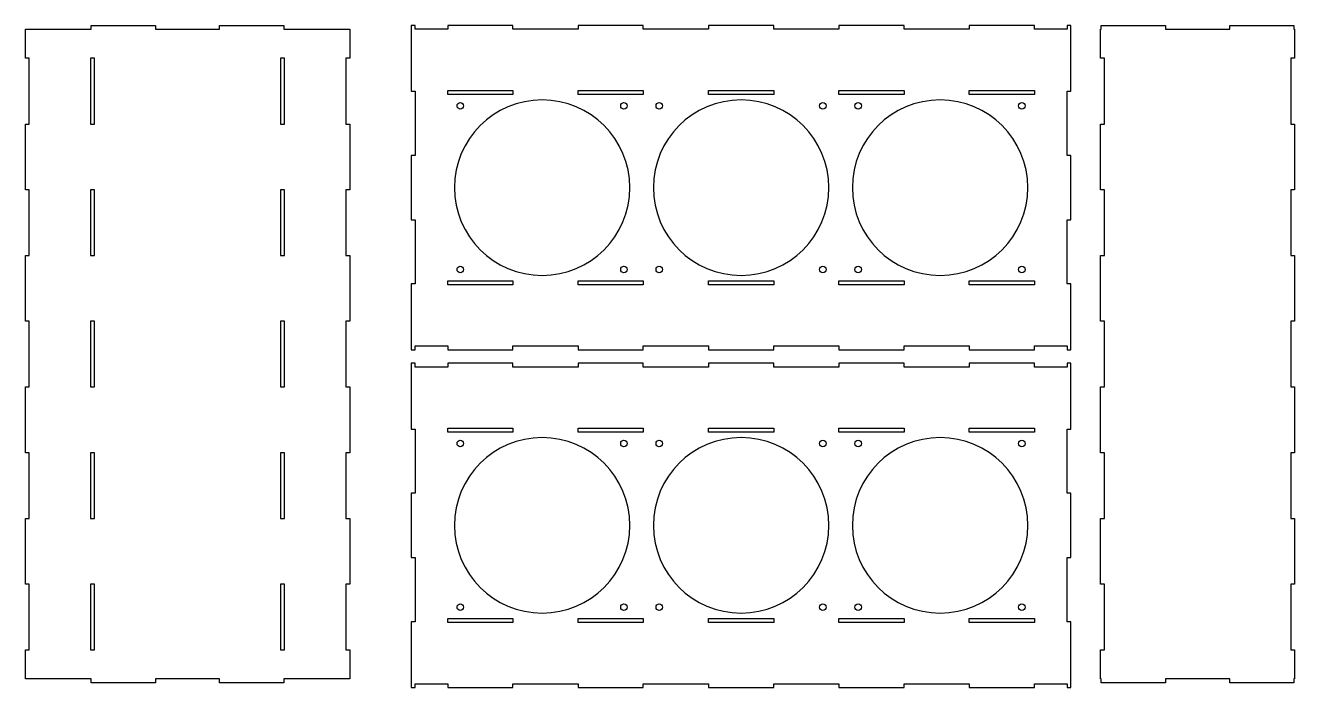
# Model space of a CAD drawing. Extents: x -1160 to -191, y -868 to 807.
# Drawn here: x -1160 to -191, y -277 to 229 of the extents above; entities that cross this region are included whole.
import ezdxf

# ---------------------------------------------------------------- set-up
doc = ezdxf.new("R2010")
doc.units = 0
doc.layers.add('Layer_1', color=7, linetype='Continuous')

msp = doc.modelspace()

# ---------------------------------------------------------------- linework, layer by layer
at = {"layer": 'Layer_1'}
for points, knots in [([(-1160.35, -270.37), (-1157.83, -270.37), (-1112.55, -270.37), (-1110.03, -270.37), (-1110.03, -270.52), (-1110.03, -273.22), (-1110.03, -273.37), (-1107.58, -273.37), (-1063.44, -273.37), (-1060.99, -273.37), (-1060.99, -273.22), (-1060.99, -270.52), (-1060.99, -270.37), (-1058.53, -270.37), (-1014.39, -270.37), (-1011.94, -270.37), (-1011.94, -270.52), (-1011.94, -273.22), (-1011.94, -273.37), (-1009.49, -273.37), (-965.35, -273.37), (-962.9, -273.37), (-962.9, -273.22), (-962.9, -270.52), (-962.9, -270.37), (-960.38, -270.37), (-915.1, -270.37), (-912.58, -270.37), (-912.58, -269.27), (-912.58, -249.38), (-912.58, -248.27), (-912.73, -248.27), (-915.43, -248.27), (-915.58, -248.27), (-915.58, -245.76), (-915.58, -200.58), (-915.58, -198.07), (-915.43, -198.07), (-912.73, -198.07), (-912.58, -198.07), (-912.58, -195.56), (-912.58, -150.38), (-912.58, -147.87), (-912.73, -147.87), (-915.43, -147.87), (-915.58, -147.87), (-915.58, -145.36), (-915.58, -100.18), (-915.58, -97.67), (-915.43, -97.67), (-912.73, -97.67), (-912.58, -97.67), (-912.58, -95.16), (-912.58, -49.98), (-912.58, -47.47), (-912.73, -47.47), (-915.43, -47.47), (-915.58, -47.47), (-915.58, -44.96), (-915.58, 0.22), (-915.58, 2.73), (-915.43, 2.73), (-912.73, 2.73), (-912.58, 2.73), (-912.58, 5.24), (-912.58, 50.42), (-912.58, 52.93), (-912.73, 52.93), (-915.43, 52.93), (-915.58, 52.93), (-915.58, 55.44), (-915.58, 100.62), (-915.58, 103.13), (-915.43, 103.13), (-912.73, 103.13), (-912.58, 103.13), (-912.58, 105.64), (-912.58, 150.82), (-912.58, 153.33), (-912.73, 153.33), (-915.43, 153.33), (-915.58, 153.33), (-915.58, 155.84), (-915.58, 201.02), (-915.58, 203.53), (-915.43, 203.53), (-912.73, 203.53), (-912.58, 203.53), (-912.58, 204.63), (-912.58, 224.52), (-912.58, 225.63), (-915.1, 225.63), (-960.38, 225.63), (-962.9, 225.63), (-962.9, 225.78), (-962.9, 228.48), (-962.9, 228.63), (-965.35, 228.63), (-1009.49, 228.63), (-1011.94, 228.63), (-1011.94, 228.48), (-1011.94, 225.78), (-1011.94, 225.63), (-1014.39, 225.63), (-1058.53, 225.63), (-1060.99, 225.63), (-1060.99, 225.78), (-1060.99, 228.48), (-1060.99, 228.63), (-1063.44, 228.63), (-1107.58, 228.63), (-1110.03, 228.63), (-1110.03, 228.48), (-1110.03, 225.78), (-1110.03, 225.63), (-1112.55, 225.63), (-1157.83, 225.63), (-1160.35, 225.63), (-1160.35, 224.52), (-1160.35, 204.63), (-1160.35, 203.53), (-1160.2, 203.53), (-1157.5, 203.53), (-1157.35, 203.53), (-1157.35, 201.02), (-1157.35, 155.84), (-1157.35, 153.33), (-1157.5, 153.33), (-1160.2, 153.33), (-1160.35, 153.33), (-1160.35, 150.82), (-1160.35, 105.64), (-1160.35, 103.13), (-1160.2, 103.13), (-1157.5, 103.13), (-1157.35, 103.13), (-1157.35, 100.62), (-1157.35, 55.44), (-1157.35, 52.93), (-1157.5, 52.93), (-1160.2, 52.93), (-1160.35, 52.93), (-1160.35, 50.42), (-1160.35, 5.24), (-1160.35, 2.73), (-1160.2, 2.73), (-1157.5, 2.73), (-1157.35, 2.73), (-1157.35, 0.22), (-1157.35, -44.96), (-1157.35, -47.47), (-1157.5, -47.47), (-1160.2, -47.47), (-1160.35, -47.47), (-1160.35, -49.98), (-1160.35, -95.16), (-1160.35, -97.67), (-1160.2, -97.67), (-1157.5, -97.67), (-1157.35, -97.67), (-1157.35, -100.18), (-1157.35, -145.36), (-1157.35, -147.87), (-1157.5, -147.87), (-1160.2, -147.87), (-1160.35, -147.87), (-1160.35, -150.38), (-1160.35, -195.56), (-1160.35, -198.07), (-1160.2, -198.07), (-1157.5, -198.07), (-1157.35, -198.07), (-1157.35, -200.58), (-1157.35, -245.76), (-1157.35, -248.27), (-1157.5, -248.27), (-1160.2, -248.27), (-1160.35, -248.27), (-1160.35, -249.38), (-1160.35, -269.27), (-1160.35, -270.37)], [0, 0, 0, 0, 1, 1, 1, 2, 2, 2, 3, 3, 3, 4, 4, 4, 5, 5, 5, 6, 6, 6, 7, 7, 7, 8, 8, 8, 9, 9, 9, 10, 10, 10, 11, 11, 11, 12, 12, 12, 13, 13, 13, 14, 14, 14, 15, 15, 15, 16, 16, 16, 17, 17, 17, 18, 18, 18, 19, 19, 19, 20, 20, 20, 21, 21, 21, 22, 22, 22, 23, 23, 23, 24, 24, 24, 25, 25, 25, 26, 26, 26, 27, 27, 27, 28, 28, 28, 29, 29, 29, 30, 30, 30, 31, 31, 31, 32, 32, 32, 33, 33, 33, 34, 34, 34, 35, 35, 35, 36, 36, 36, 37, 37, 37, 38, 38, 38, 39, 39, 39, 40, 40, 40, 41, 41, 41, 42, 42, 42, 43, 43, 43, 44, 44, 44, 45, 45, 45, 46, 46, 46, 47, 47, 47, 48, 48, 48, 49, 49, 49, 50, 50, 50, 51, 51, 51, 52, 52, 52, 53, 53, 53, 54, 54, 54, 55, 55, 55, 56, 56, 56, 57, 57, 57, 58, 58, 58, 59, 59, 59, 60, 60, 60, 60]), ([(-364.6, 225.63), (-364.6, 225.78), (-364.6, 228.48), (-364.6, 228.63), (-364.45, 228.63), (-361.75, 228.63), (-361.6, 228.63), (-361.6, 226.11), (-361.6, 180.83), (-361.6, 178.31), (-361.75, 178.31), (-364.45, 178.31), (-364.6, 178.31), (-364.6, 175.86), (-364.6, 131.72), (-364.6, 129.27), (-364.45, 129.27), (-361.75, 129.27), (-361.6, 129.27), (-361.6, 126.81), (-361.6, 82.67), (-361.6, 80.22), (-361.75, 80.22), (-364.45, 80.22), (-364.6, 80.22), (-364.6, 77.77), (-364.6, 33.63), (-364.6, 31.17), (-364.45, 31.17), (-361.75, 31.17), (-361.6, 31.17), (-361.6, 28.66), (-361.6, -16.62), (-361.6, -19.14), (-361.75, -19.14), (-364.45, -19.14), (-364.6, -19.14), (-364.6, -18.99), (-364.6, -16.29), (-364.6, -16.14), (-365.85, -16.14), (-388.26, -16.14), (-389.5, -16.14), (-389.5, -16.29), (-389.5, -18.99), (-389.5, -19.14), (-391.99, -19.14), (-436.81, -19.14), (-439.3, -19.14), (-439.3, -18.99), (-439.3, -16.29), (-439.3, -16.14), (-441.79, -16.14), (-486.61, -16.14), (-489.1, -16.14), (-489.1, -16.29), (-489.1, -18.99), (-489.1, -19.14), (-491.59, -19.14), (-536.41, -19.14), (-538.9, -19.14), (-538.9, -18.99), (-538.9, -16.29), (-538.9, -16.14), (-541.39, -16.14), (-586.21, -16.14), (-588.7, -16.14), (-588.7, -16.29), (-588.7, -18.99), (-588.7, -19.14), (-591.19, -19.14), (-636.01, -19.14), (-638.5, -19.14), (-638.5, -18.99), (-638.5, -16.29), (-638.5, -16.14), (-640.99, -16.14), (-685.81, -16.14), (-688.3, -16.14), (-688.3, -16.29), (-688.3, -18.99), (-688.3, -19.14), (-690.79, -19.14), (-735.61, -19.14), (-738.1, -19.14), (-738.1, -18.99), (-738.1, -16.29), (-738.1, -16.14), (-740.59, -16.14), (-785.41, -16.14), (-787.9, -16.14), (-787.9, -16.29), (-787.9, -18.99), (-787.9, -19.14), (-790.39, -19.14), (-835.21, -19.14), (-837.7, -19.14), (-837.7, -18.99), (-837.7, -16.29), (-837.7, -16.14), (-838.95, -16.14), (-861.36, -16.14), (-862.6, -16.14), (-862.6, -16.29), (-862.6, -18.99), (-862.6, -19.14), (-862.75, -19.14), (-865.45, -19.14), (-865.6, -19.14), (-865.6, -16.62), (-865.6, 28.66), (-865.6, 31.17), (-865.45, 31.17), (-862.75, 31.17), (-862.6, 31.17), (-862.6, 33.63), (-862.6, 77.77), (-862.6, 80.22), (-862.75, 80.22), (-865.45, 80.22), (-865.6, 80.22), (-865.6, 82.67), (-865.6, 126.81), (-865.6, 129.27), (-865.45, 129.27), (-862.75, 129.27), (-862.6, 129.27), (-862.6, 131.72), (-862.6, 175.86), (-862.6, 178.31), (-862.75, 178.31), (-865.45, 178.31), (-865.6, 178.31), (-865.6, 180.83), (-865.6, 226.11), (-865.6, 228.63), (-865.45, 228.63), (-862.75, 228.63), (-862.6, 228.63), (-862.6, 228.48), (-862.6, 225.78), (-862.6, 225.63), (-861.36, 225.63), (-838.95, 225.63), (-837.7, 225.63), (-837.7, 225.78), (-837.7, 228.48), (-837.7, 228.63), (-835.21, 228.63), (-790.39, 228.63), (-787.9, 228.63), (-787.9, 228.48), (-787.9, 225.78), (-787.9, 225.63), (-785.41, 225.63), (-740.59, 225.63), (-738.1, 225.63), (-738.1, 225.78), (-738.1, 228.48), (-738.1, 228.63), (-735.61, 228.63), (-690.79, 228.63), (-688.3, 228.63), (-688.3, 228.48), (-688.3, 225.78), (-688.3, 225.63), (-685.81, 225.63), (-640.99, 225.63), (-638.5, 225.63), (-638.5, 225.78), (-638.5, 228.48), (-638.5, 228.63), (-636.01, 228.63), (-591.19, 228.63), (-588.7, 228.63), (-588.7, 228.48), (-588.7, 225.78), (-588.7, 225.63), (-586.21, 225.63), (-541.39, 225.63), (-538.9, 225.63), (-538.9, 225.78), (-538.9, 228.48), (-538.9, 228.63), (-536.41, 228.63), (-491.59, 228.63), (-489.1, 228.63), (-489.1, 228.48), (-489.1, 225.78), (-489.1, 225.63), (-486.61, 225.63), (-441.79, 225.63), (-439.3, 225.63), (-439.3, 225.78), (-439.3, 228.48), (-439.3, 228.63), (-436.81, 228.63), (-391.99, 228.63), (-389.5, 228.63), (-389.5, 228.48), (-389.5, 225.78), (-389.5, 225.63), (-388.26, 225.63), (-365.85, 225.63), (-364.6, 225.63)], [0, 0, 0, 0, 1, 1, 1, 2, 2, 2, 3, 3, 3, 4, 4, 4, 5, 5, 5, 6, 6, 6, 7, 7, 7, 8, 8, 8, 9, 9, 9, 10, 10, 10, 11, 11, 11, 12, 12, 12, 13, 13, 13, 14, 14, 14, 15, 15, 15, 16, 16, 16, 17, 17, 17, 18, 18, 18, 19, 19, 19, 20, 20, 20, 21, 21, 21, 22, 22, 22, 23, 23, 23, 24, 24, 24, 25, 25, 25, 26, 26, 26, 27, 27, 27, 28, 28, 28, 29, 29, 29, 30, 30, 30, 31, 31, 31, 32, 32, 32, 33, 33, 33, 34, 34, 34, 35, 35, 35, 36, 36, 36, 37, 37, 37, 38, 38, 38, 39, 39, 39, 40, 40, 40, 41, 41, 41, 42, 42, 42, 43, 43, 43, 44, 44, 44, 45, 45, 45, 46, 46, 46, 47, 47, 47, 48, 48, 48, 49, 49, 49, 50, 50, 50, 51, 51, 51, 52, 52, 52, 53, 53, 53, 54, 54, 54, 55, 55, 55, 56, 56, 56, 57, 57, 57, 58, 58, 58, 59, 59, 59, 60, 60, 60, 61, 61, 61, 62, 62, 62, 63, 63, 63, 64, 64, 64, 65, 65, 65, 66, 66, 66, 67, 67, 67, 68, 68, 68, 68]), ([(-193.77, 203.53), (-193.62, 203.53), (-190.92, 203.53), (-190.77, 203.53), (-190.77, 204.63), (-190.77, 224.52), (-190.77, 225.63), (-190.8, 225.63), (-191.29, 225.63), (-191.31, 225.63), (-191.31, 225.78), (-191.31, 228.48), (-191.31, 228.63), (-193.77, 228.63), (-237.91, 228.63), (-240.36, 228.63), (-240.36, 228.48), (-240.36, 225.78), (-240.36, 225.63), (-242.81, 225.63), (-286.95, 225.63), (-289.4, 225.63), (-289.4, 225.78), (-289.4, 228.48), (-289.4, 228.63), (-291.86, 228.63), (-336, 228.63), (-338.45, 228.63), (-338.45, 228.48), (-338.45, 225.78), (-338.45, 225.63), (-338.48, 225.63), (-338.97, 225.63), (-339, 225.63), (-339, 224.52), (-339, 204.63), (-339, 203.53), (-338.85, 203.53), (-336.15, 203.53), (-336, 203.53), (-336, 201.02), (-336, 155.84), (-336, 153.33), (-336.15, 153.33), (-338.85, 153.33), (-339, 153.33), (-339, 150.82), (-339, 105.64), (-339, 103.13), (-338.85, 103.13), (-336.15, 103.13), (-336, 103.13), (-336, 100.62), (-336, 55.44), (-336, 52.93), (-336.15, 52.93), (-338.85, 52.93), (-339, 52.93), (-339, 50.42), (-339, 5.24), (-339, 2.73), (-338.85, 2.73), (-336.15, 2.73), (-336, 2.73), (-336, 0.22), (-336, -44.96), (-336, -47.47), (-336.15, -47.47), (-338.85, -47.47), (-339, -47.47), (-339, -49.98), (-339, -95.16), (-339, -97.67), (-338.85, -97.67), (-336.15, -97.67), (-336, -97.67), (-336, -100.18), (-336, -145.36), (-336, -147.87), (-336.15, -147.87), (-338.85, -147.87), (-339, -147.87), (-339, -150.38), (-339, -195.56), (-339, -198.07), (-338.85, -198.07), (-336.15, -198.07), (-336, -198.07), (-336, -200.58), (-336, -245.76), (-336, -248.27), (-336.15, -248.27), (-338.85, -248.27), (-339, -248.27), (-339, -249.38), (-339, -269.27), (-339, -270.37), (-338.97, -270.37), (-338.48, -270.37), (-338.45, -270.37), (-338.45, -270.52), (-338.45, -273.22), (-338.45, -273.37), (-336, -273.37), (-291.86, -273.37), (-289.4, -273.37), (-289.4, -273.22), (-289.4, -270.52), (-289.4, -270.37), (-286.95, -270.37), (-242.81, -270.37), (-240.36, -270.37), (-240.36, -270.52), (-240.36, -273.22), (-240.36, -273.37), (-237.91, -273.37), (-193.77, -273.37), (-191.31, -273.37), (-191.31, -273.22), (-191.31, -270.52), (-191.31, -270.37), (-191.29, -270.37), (-190.8, -270.37), (-190.77, -270.37), (-190.77, -269.27), (-190.77, -249.38), (-190.77, -248.27), (-190.92, -248.27), (-193.62, -248.27), (-193.77, -248.27), (-193.77, -245.76), (-193.77, -200.58), (-193.77, -198.07), (-193.62, -198.07), (-190.92, -198.07), (-190.77, -198.07), (-190.77, -195.56), (-190.77, -150.38), (-190.77, -147.87), (-190.92, -147.87), (-193.62, -147.87), (-193.77, -147.87), (-193.77, -145.36), (-193.77, -100.18), (-193.77, -97.67), (-193.62, -97.67), (-190.92, -97.67), (-190.77, -97.67), (-190.77, -95.16), (-190.77, -49.98), (-190.77, -47.47), (-190.92, -47.47), (-193.62, -47.47), (-193.77, -47.47), (-193.77, -44.96), (-193.77, 0.22), (-193.77, 2.73), (-193.62, 2.73), (-190.92, 2.73), (-190.77, 2.73), (-190.77, 5.24), (-190.77, 50.42), (-190.77, 52.93), (-190.92, 52.93), (-193.62, 52.93), (-193.77, 52.93), (-193.77, 55.44), (-193.77, 100.62), (-193.77, 103.13), (-193.62, 103.13), (-190.92, 103.13), (-190.77, 103.13), (-190.77, 105.64), (-190.77, 150.82), (-190.77, 153.33), (-190.92, 153.33), (-193.62, 153.33), (-193.77, 153.33), (-193.77, 155.84), (-193.77, 201.02), (-193.77, 203.53)], [0, 0, 0, 0, 1, 1, 1, 2, 2, 2, 3, 3, 3, 4, 4, 4, 5, 5, 5, 6, 6, 6, 7, 7, 7, 8, 8, 8, 9, 9, 9, 10, 10, 10, 11, 11, 11, 12, 12, 12, 13, 13, 13, 14, 14, 14, 15, 15, 15, 16, 16, 16, 17, 17, 17, 18, 18, 18, 19, 19, 19, 20, 20, 20, 21, 21, 21, 22, 22, 22, 23, 23, 23, 24, 24, 24, 25, 25, 25, 26, 26, 26, 27, 27, 27, 28, 28, 28, 29, 29, 29, 30, 30, 30, 31, 31, 31, 32, 32, 32, 33, 33, 33, 34, 34, 34, 35, 35, 35, 36, 36, 36, 37, 37, 37, 38, 38, 38, 39, 39, 39, 40, 40, 40, 41, 41, 41, 42, 42, 42, 43, 43, 43, 44, 44, 44, 45, 45, 45, 46, 46, 46, 47, 47, 47, 48, 48, 48, 49, 49, 49, 50, 50, 50, 51, 51, 51, 52, 52, 52, 53, 53, 53, 54, 54, 54, 55, 55, 55, 56, 56, 56, 57, 57, 57, 58, 58, 58, 59, 59, 59, 60, 60, 60, 60]), ([(-1110.58, 203.53), (-1110.43, 203.53), (-1107.73, 203.53), (-1107.58, 203.53), (-1107.58, 201.02), (-1107.58, 155.84), (-1107.58, 153.33), (-1107.73, 153.33), (-1110.43, 153.33), (-1110.58, 153.33), (-1110.58, 155.84), (-1110.58, 201.02), (-1110.58, 203.53)], [0, 0, 0, 0, 1, 1, 1, 2, 2, 2, 3, 3, 3, 4, 4, 4, 4]), ([(-965.35, 203.53), (-965.2, 203.53), (-962.5, 203.53), (-962.35, 203.53), (-962.35, 201.02), (-962.35, 155.84), (-962.35, 153.33), (-962.5, 153.33), (-965.2, 153.33), (-965.35, 153.33), (-965.35, 155.84), (-965.35, 201.02), (-965.35, 203.53)], [0, 0, 0, 0, 1, 1, 1, 2, 2, 2, 3, 3, 3, 4, 4, 4, 4]), ([(-787.9, 175.86), (-787.9, 176.01), (-787.9, 178.71), (-787.9, 178.86), (-790.39, 178.86), (-835.21, 178.86), (-837.7, 178.86), (-837.7, 178.71), (-837.7, 176.01), (-837.7, 175.86), (-835.21, 175.86), (-790.39, 175.86), (-787.9, 175.86)], [0, 0, 0, 0, 1, 1, 1, 2, 2, 2, 3, 3, 3, 4, 4, 4, 4]), ([(-688.3, 175.86), (-688.3, 176.01), (-688.3, 178.71), (-688.3, 178.86), (-690.79, 178.86), (-735.61, 178.86), (-738.1, 178.86), (-738.1, 178.71), (-738.1, 176.01), (-738.1, 175.86), (-735.61, 175.86), (-690.79, 175.86), (-688.3, 175.86)], [0, 0, 0, 0, 1, 1, 1, 2, 2, 2, 3, 3, 3, 4, 4, 4, 4]), ([(-588.7, 175.86), (-588.7, 176.01), (-588.7, 178.71), (-588.7, 178.86), (-591.19, 178.86), (-636.01, 178.86), (-638.5, 178.86), (-638.5, 178.71), (-638.5, 176.01), (-638.5, 175.86), (-636.01, 175.86), (-591.19, 175.86), (-588.7, 175.86)], [0, 0, 0, 0, 1, 1, 1, 2, 2, 2, 3, 3, 3, 4, 4, 4, 4]), ([(-489.1, 175.86), (-489.1, 176.01), (-489.1, 178.71), (-489.1, 178.86), (-491.59, 178.86), (-536.41, 178.86), (-538.9, 178.86), (-538.9, 178.71), (-538.9, 176.01), (-538.9, 175.86), (-536.41, 175.86), (-491.59, 175.86), (-489.1, 175.86)], [0, 0, 0, 0, 1, 1, 1, 2, 2, 2, 3, 3, 3, 4, 4, 4, 4]), ([(-389.5, 175.86), (-389.5, 176.01), (-389.5, 178.71), (-389.5, 178.86), (-391.99, 178.86), (-436.81, 178.86), (-439.3, 178.86), (-439.3, 178.71), (-439.3, 176.01), (-439.3, 175.86), (-436.81, 175.86), (-391.99, 175.86), (-389.5, 175.86)], [0, 0, 0, 0, 1, 1, 1, 2, 2, 2, 3, 3, 3, 4, 4, 4, 4]), ([(-832.6, 104.74), (-832.6, 141.75), (-802.61, 171.74), (-765.6, 171.74), (-728.6, 171.74), (-698.6, 141.75), (-698.6, 104.74), (-698.6, 67.74), (-728.6, 37.74), (-765.6, 37.74), (-802.61, 37.74), (-832.6, 67.74), (-832.6, 104.74)], [0, 0, 0, 0, 1, 1, 1, 2, 2, 2, 3, 3, 3, 4, 4, 4, 4]), ([(-825.6, 167.24), (-825.6, 168.62), (-826.72, 169.74), (-828.1, 169.74), (-829.48, 169.74), (-830.6, 168.62), (-830.6, 167.24), (-830.6, 165.86), (-829.48, 164.74), (-828.1, 164.74), (-826.72, 164.74), (-825.6, 165.86), (-825.6, 167.24)], [0, 0, 0, 0, 1, 1, 1, 2, 2, 2, 3, 3, 3, 4, 4, 4, 4]), ([(-700.6, 167.24), (-700.6, 168.62), (-701.72, 169.74), (-703.1, 169.74), (-704.48, 169.74), (-705.6, 168.62), (-705.6, 167.24), (-705.6, 165.86), (-704.48, 164.74), (-703.1, 164.74), (-701.72, 164.74), (-700.6, 165.86), (-700.6, 167.24)], [0, 0, 0, 0, 1, 1, 1, 2, 2, 2, 3, 3, 3, 4, 4, 4, 4]), ([(-680.6, 104.74), (-680.6, 141.75), (-650.61, 171.74), (-613.6, 171.74), (-576.6, 171.74), (-546.6, 141.75), (-546.6, 104.74), (-546.6, 67.74), (-576.6, 37.74), (-613.6, 37.74), (-650.61, 37.74), (-680.6, 67.74), (-680.6, 104.74)], [0, 0, 0, 0, 1, 1, 1, 2, 2, 2, 3, 3, 3, 4, 4, 4, 4]), ([(-673.6, 167.24), (-673.6, 168.62), (-674.72, 169.74), (-676.1, 169.74), (-677.48, 169.74), (-678.6, 168.62), (-678.6, 167.24), (-678.6, 165.86), (-677.48, 164.74), (-676.1, 164.74), (-674.72, 164.74), (-673.6, 165.86), (-673.6, 167.24)], [0, 0, 0, 0, 1, 1, 1, 2, 2, 2, 3, 3, 3, 4, 4, 4, 4]), ([(-548.6, 167.24), (-548.6, 168.62), (-549.72, 169.74), (-551.1, 169.74), (-552.48, 169.74), (-553.6, 168.62), (-553.6, 167.24), (-553.6, 165.86), (-552.48, 164.74), (-551.1, 164.74), (-549.72, 164.74), (-548.6, 165.86), (-548.6, 167.24)], [0, 0, 0, 0, 1, 1, 1, 2, 2, 2, 3, 3, 3, 4, 4, 4, 4]), ([(-528.6, 104.74), (-528.6, 141.75), (-498.61, 171.74), (-461.6, 171.74), (-424.6, 171.74), (-394.6, 141.75), (-394.6, 104.74), (-394.6, 67.74), (-424.6, 37.74), (-461.6, 37.74), (-498.61, 37.74), (-528.6, 67.74), (-528.6, 104.74)], [0, 0, 0, 0, 1, 1, 1, 2, 2, 2, 3, 3, 3, 4, 4, 4, 4]), ([(-521.6, 167.24), (-521.6, 168.62), (-522.72, 169.74), (-524.1, 169.74), (-525.48, 169.74), (-526.6, 168.62), (-526.6, 167.24), (-526.6, 165.86), (-525.48, 164.74), (-524.1, 164.74), (-522.72, 164.74), (-521.6, 165.86), (-521.6, 167.24)], [0, 0, 0, 0, 1, 1, 1, 2, 2, 2, 3, 3, 3, 4, 4, 4, 4]), ([(-396.6, 167.24), (-396.6, 168.62), (-397.72, 169.74), (-399.1, 169.74), (-400.48, 169.74), (-401.6, 168.62), (-401.6, 167.24), (-401.6, 165.86), (-400.48, 164.74), (-399.1, 164.74), (-397.72, 164.74), (-396.6, 165.86), (-396.6, 167.24)], [0, 0, 0, 0, 1, 1, 1, 2, 2, 2, 3, 3, 3, 4, 4, 4, 4]), ([(-1110.58, 103.13), (-1110.43, 103.13), (-1107.73, 103.13), (-1107.58, 103.13), (-1107.58, 100.62), (-1107.58, 55.44), (-1107.58, 52.93), (-1107.73, 52.93), (-1110.43, 52.93), (-1110.58, 52.93), (-1110.58, 55.44), (-1110.58, 100.62), (-1110.58, 103.13)], [0, 0, 0, 0, 1, 1, 1, 2, 2, 2, 3, 3, 3, 4, 4, 4, 4]), ([(-965.35, 103.13), (-965.2, 103.13), (-962.5, 103.13), (-962.35, 103.13), (-962.35, 100.62), (-962.35, 55.44), (-962.35, 52.93), (-962.5, 52.93), (-965.2, 52.93), (-965.35, 52.93), (-965.35, 55.44), (-965.35, 100.62), (-965.35, 103.13)], [0, 0, 0, 0, 1, 1, 1, 2, 2, 2, 3, 3, 3, 4, 4, 4, 4]), ([(-825.6, 42.24), (-825.6, 43.62), (-826.72, 44.74), (-828.1, 44.74), (-829.48, 44.74), (-830.6, 43.62), (-830.6, 42.24), (-830.6, 40.86), (-829.48, 39.74), (-828.1, 39.74), (-826.72, 39.74), (-825.6, 40.86), (-825.6, 42.24)], [0, 0, 0, 0, 1, 1, 1, 2, 2, 2, 3, 3, 3, 4, 4, 4, 4]), ([(-700.6, 42.24), (-700.6, 43.62), (-701.72, 44.74), (-703.1, 44.74), (-704.48, 44.74), (-705.6, 43.62), (-705.6, 42.24), (-705.6, 40.86), (-704.48, 39.74), (-703.1, 39.74), (-701.72, 39.74), (-700.6, 40.86), (-700.6, 42.24)], [0, 0, 0, 0, 1, 1, 1, 2, 2, 2, 3, 3, 3, 4, 4, 4, 4]), ([(-673.6, 42.24), (-673.6, 43.62), (-674.72, 44.74), (-676.1, 44.74), (-677.48, 44.74), (-678.6, 43.62), (-678.6, 42.24), (-678.6, 40.86), (-677.48, 39.74), (-676.1, 39.74), (-674.72, 39.74), (-673.6, 40.86), (-673.6, 42.24)], [0, 0, 0, 0, 1, 1, 1, 2, 2, 2, 3, 3, 3, 4, 4, 4, 4]), ([(-548.6, 42.24), (-548.6, 43.62), (-549.72, 44.74), (-551.1, 44.74), (-552.48, 44.74), (-553.6, 43.62), (-553.6, 42.24), (-553.6, 40.86), (-552.48, 39.74), (-551.1, 39.74), (-549.72, 39.74), (-548.6, 40.86), (-548.6, 42.24)], [0, 0, 0, 0, 1, 1, 1, 2, 2, 2, 3, 3, 3, 4, 4, 4, 4]), ([(-521.6, 42.24), (-521.6, 43.62), (-522.72, 44.74), (-524.1, 44.74), (-525.48, 44.74), (-526.6, 43.62), (-526.6, 42.24), (-526.6, 40.86), (-525.48, 39.74), (-524.1, 39.74), (-522.72, 39.74), (-521.6, 40.86), (-521.6, 42.24)], [0, 0, 0, 0, 1, 1, 1, 2, 2, 2, 3, 3, 3, 4, 4, 4, 4]), ([(-396.6, 42.24), (-396.6, 43.62), (-397.72, 44.74), (-399.1, 44.74), (-400.48, 44.74), (-401.6, 43.62), (-401.6, 42.24), (-401.6, 40.86), (-400.48, 39.74), (-399.1, 39.74), (-397.72, 39.74), (-396.6, 40.86), (-396.6, 42.24)], [0, 0, 0, 0, 1, 1, 1, 2, 2, 2, 3, 3, 3, 4, 4, 4, 4]), ([(-787.9, 30.63), (-787.9, 30.78), (-787.9, 33.48), (-787.9, 33.63), (-790.39, 33.63), (-835.21, 33.63), (-837.7, 33.63), (-837.7, 33.48), (-837.7, 30.78), (-837.7, 30.63), (-835.21, 30.63), (-790.39, 30.63), (-787.9, 30.63)], [0, 0, 0, 0, 1, 1, 1, 2, 2, 2, 3, 3, 3, 4, 4, 4, 4]), ([(-688.3, 30.63), (-688.3, 30.78), (-688.3, 33.48), (-688.3, 33.63), (-690.79, 33.63), (-735.61, 33.63), (-738.1, 33.63), (-738.1, 33.48), (-738.1, 30.78), (-738.1, 30.63), (-735.61, 30.63), (-690.79, 30.63), (-688.3, 30.63)], [0, 0, 0, 0, 1, 1, 1, 2, 2, 2, 3, 3, 3, 4, 4, 4, 4]), ([(-588.7, 30.63), (-588.7, 30.78), (-588.7, 33.48), (-588.7, 33.63), (-591.19, 33.63), (-636.01, 33.63), (-638.5, 33.63), (-638.5, 33.48), (-638.5, 30.78), (-638.5, 30.63), (-636.01, 30.63), (-591.19, 30.63), (-588.7, 30.63)], [0, 0, 0, 0, 1, 1, 1, 2, 2, 2, 3, 3, 3, 4, 4, 4, 4]), ([(-489.1, 30.63), (-489.1, 30.78), (-489.1, 33.48), (-489.1, 33.63), (-491.59, 33.63), (-536.41, 33.63), (-538.9, 33.63), (-538.9, 33.48), (-538.9, 30.78), (-538.9, 30.63), (-536.41, 30.63), (-491.59, 30.63), (-489.1, 30.63)], [0, 0, 0, 0, 1, 1, 1, 2, 2, 2, 3, 3, 3, 4, 4, 4, 4]), ([(-389.5, 30.63), (-389.5, 30.78), (-389.5, 33.48), (-389.5, 33.63), (-391.99, 33.63), (-436.81, 33.63), (-439.3, 33.63), (-439.3, 33.48), (-439.3, 30.78), (-439.3, 30.63), (-436.81, 30.63), (-391.99, 30.63), (-389.5, 30.63)], [0, 0, 0, 0, 1, 1, 1, 2, 2, 2, 3, 3, 3, 4, 4, 4, 4]), ([(-1110.58, 2.73), (-1110.43, 2.73), (-1107.73, 2.73), (-1107.58, 2.73), (-1107.58, 0.22), (-1107.58, -44.96), (-1107.58, -47.47), (-1107.73, -47.47), (-1110.43, -47.47), (-1110.58, -47.47), (-1110.58, -44.96), (-1110.58, 0.22), (-1110.58, 2.73)], [0, 0, 0, 0, 1, 1, 1, 2, 2, 2, 3, 3, 3, 4, 4, 4, 4]), ([(-965.35, 2.73), (-965.2, 2.73), (-962.5, 2.73), (-962.35, 2.73), (-962.35, 0.22), (-962.35, -44.96), (-962.35, -47.47), (-962.5, -47.47), (-965.2, -47.47), (-965.35, -47.47), (-965.35, -44.96), (-965.35, 0.22), (-965.35, 2.73)], [0, 0, 0, 0, 1, 1, 1, 2, 2, 2, 3, 3, 3, 4, 4, 4, 4]), ([(-364.6, -32.26), (-364.6, -32.11), (-364.6, -29.41), (-364.6, -29.26), (-364.45, -29.26), (-361.75, -29.26), (-361.6, -29.26), (-361.6, -31.77), (-361.6, -77.06), (-361.6, -79.57), (-361.75, -79.57), (-364.45, -79.57), (-364.6, -79.57), (-364.6, -82.02), (-364.6, -126.16), (-364.6, -128.62), (-364.45, -128.62), (-361.75, -128.62), (-361.6, -128.62), (-361.6, -131.07), (-361.6, -175.21), (-361.6, -177.66), (-361.75, -177.66), (-364.45, -177.66), (-364.6, -177.66), (-364.6, -180.11), (-364.6, -224.25), (-364.6, -226.71), (-364.45, -226.71), (-361.75, -226.71), (-361.6, -226.71), (-361.6, -229.22), (-361.6, -274.51), (-361.6, -277.02), (-361.75, -277.02), (-364.45, -277.02), (-364.6, -277.02), (-364.6, -276.87), (-364.6, -274.17), (-364.6, -274.02), (-365.85, -274.02), (-388.26, -274.02), (-389.5, -274.02), (-389.5, -274.17), (-389.5, -276.87), (-389.5, -277.02), (-391.99, -277.02), (-436.81, -277.02), (-439.3, -277.02), (-439.3, -276.87), (-439.3, -274.17), (-439.3, -274.02), (-441.79, -274.02), (-486.61, -274.02), (-489.1, -274.02), (-489.1, -274.17), (-489.1, -276.87), (-489.1, -277.02), (-491.59, -277.02), (-536.41, -277.02), (-538.9, -277.02), (-538.9, -276.87), (-538.9, -274.17), (-538.9, -274.02), (-541.39, -274.02), (-586.21, -274.02), (-588.7, -274.02), (-588.7, -274.17), (-588.7, -276.87), (-588.7, -277.02), (-591.19, -277.02), (-636.01, -277.02), (-638.5, -277.02), (-638.5, -276.87), (-638.5, -274.17), (-638.5, -274.02), (-640.99, -274.02), (-685.81, -274.02), (-688.3, -274.02), (-688.3, -274.17), (-688.3, -276.87), (-688.3, -277.02), (-690.79, -277.02), (-735.61, -277.02), (-738.1, -277.02), (-738.1, -276.87), (-738.1, -274.17), (-738.1, -274.02), (-740.59, -274.02), (-785.41, -274.02), (-787.9, -274.02), (-787.9, -274.17), (-787.9, -276.87), (-787.9, -277.02), (-790.39, -277.02), (-835.21, -277.02), (-837.7, -277.02), (-837.7, -276.87), (-837.7, -274.17), (-837.7, -274.02), (-838.95, -274.02), (-861.36, -274.02), (-862.6, -274.02), (-862.6, -274.17), (-862.6, -276.87), (-862.6, -277.02), (-862.75, -277.02), (-865.45, -277.02), (-865.6, -277.02), (-865.6, -274.51), (-865.6, -229.22), (-865.6, -226.71), (-865.45, -226.71), (-862.75, -226.71), (-862.6, -226.71), (-862.6, -224.25), (-862.6, -180.11), (-862.6, -177.66), (-862.75, -177.66), (-865.45, -177.66), (-865.6, -177.66), (-865.6, -175.21), (-865.6, -131.07), (-865.6, -128.62), (-865.45, -128.62), (-862.75, -128.62), (-862.6, -128.62), (-862.6, -126.16), (-862.6, -82.02), (-862.6, -79.57), (-862.75, -79.57), (-865.45, -79.57), (-865.6, -79.57), (-865.6, -77.06), (-865.6, -31.77), (-865.6, -29.26), (-865.45, -29.26), (-862.75, -29.26), (-862.6, -29.26), (-862.6, -29.41), (-862.6, -32.11), (-862.6, -32.26), (-861.36, -32.26), (-838.95, -32.26), (-837.7, -32.26), (-837.7, -32.11), (-837.7, -29.41), (-837.7, -29.26), (-835.21, -29.26), (-790.39, -29.26), (-787.9, -29.26), (-787.9, -29.41), (-787.9, -32.11), (-787.9, -32.26), (-785.41, -32.26), (-740.59, -32.26), (-738.1, -32.26), (-738.1, -32.11), (-738.1, -29.41), (-738.1, -29.26), (-735.61, -29.26), (-690.79, -29.26), (-688.3, -29.26), (-688.3, -29.41), (-688.3, -32.11), (-688.3, -32.26), (-685.81, -32.26), (-640.99, -32.26), (-638.5, -32.26), (-638.5, -32.11), (-638.5, -29.41), (-638.5, -29.26), (-636.01, -29.26), (-591.19, -29.26), (-588.7, -29.26), (-588.7, -29.41), (-588.7, -32.11), (-588.7, -32.26), (-586.21, -32.26), (-541.39, -32.26), (-538.9, -32.26), (-538.9, -32.11), (-538.9, -29.41), (-538.9, -29.26), (-536.41, -29.26), (-491.59, -29.26), (-489.1, -29.26), (-489.1, -29.41), (-489.1, -32.11), (-489.1, -32.26), (-486.61, -32.26), (-441.79, -32.26), (-439.3, -32.26), (-439.3, -32.11), (-439.3, -29.41), (-439.3, -29.26), (-436.81, -29.26), (-391.99, -29.26), (-389.5, -29.26), (-389.5, -29.41), (-389.5, -32.11), (-389.5, -32.26), (-388.26, -32.26), (-365.85, -32.26), (-364.6, -32.26)], [0, 0, 0, 0, 1, 1, 1, 2, 2, 2, 3, 3, 3, 4, 4, 4, 5, 5, 5, 6, 6, 6, 7, 7, 7, 8, 8, 8, 9, 9, 9, 10, 10, 10, 11, 11, 11, 12, 12, 12, 13, 13, 13, 14, 14, 14, 15, 15, 15, 16, 16, 16, 17, 17, 17, 18, 18, 18, 19, 19, 19, 20, 20, 20, 21, 21, 21, 22, 22, 22, 23, 23, 23, 24, 24, 24, 25, 25, 25, 26, 26, 26, 27, 27, 27, 28, 28, 28, 29, 29, 29, 30, 30, 30, 31, 31, 31, 32, 32, 32, 33, 33, 33, 34, 34, 34, 35, 35, 35, 36, 36, 36, 37, 37, 37, 38, 38, 38, 39, 39, 39, 40, 40, 40, 41, 41, 41, 42, 42, 42, 43, 43, 43, 44, 44, 44, 45, 45, 45, 46, 46, 46, 47, 47, 47, 48, 48, 48, 49, 49, 49, 50, 50, 50, 51, 51, 51, 52, 52, 52, 53, 53, 53, 54, 54, 54, 55, 55, 55, 56, 56, 56, 57, 57, 57, 58, 58, 58, 59, 59, 59, 60, 60, 60, 61, 61, 61, 62, 62, 62, 63, 63, 63, 64, 64, 64, 65, 65, 65, 66, 66, 66, 67, 67, 67, 68, 68, 68, 68]), ([(-787.9, -82.03), (-787.9, -81.88), (-787.9, -79.18), (-787.9, -79.03), (-790.39, -79.03), (-835.21, -79.03), (-837.7, -79.03), (-837.7, -79.18), (-837.7, -81.88), (-837.7, -82.03), (-835.21, -82.03), (-790.39, -82.03), (-787.9, -82.03)], [0, 0, 0, 0, 1, 1, 1, 2, 2, 2, 3, 3, 3, 4, 4, 4, 4]), ([(-832.6, -153.14), (-832.6, -116.14), (-802.61, -86.14), (-765.6, -86.14), (-728.6, -86.14), (-698.6, -116.14), (-698.6, -153.14), (-698.6, -190.14), (-728.6, -220.14), (-765.6, -220.14), (-802.61, -220.14), (-832.6, -190.14), (-832.6, -153.14)], [0, 0, 0, 0, 1, 1, 1, 2, 2, 2, 3, 3, 3, 4, 4, 4, 4]), ([(-688.3, -82.03), (-688.3, -81.88), (-688.3, -79.18), (-688.3, -79.03), (-690.79, -79.03), (-735.61, -79.03), (-738.1, -79.03), (-738.1, -79.18), (-738.1, -81.88), (-738.1, -82.03), (-735.61, -82.03), (-690.79, -82.03), (-688.3, -82.03)], [0, 0, 0, 0, 1, 1, 1, 2, 2, 2, 3, 3, 3, 4, 4, 4, 4]), ([(-680.6, -153.14), (-680.6, -116.14), (-650.61, -86.14), (-613.6, -86.14), (-576.6, -86.14), (-546.6, -116.14), (-546.6, -153.14), (-546.6, -190.14), (-576.6, -220.14), (-613.6, -220.14), (-650.61, -220.14), (-680.6, -190.14), (-680.6, -153.14)], [0, 0, 0, 0, 1, 1, 1, 2, 2, 2, 3, 3, 3, 4, 4, 4, 4]), ([(-588.7, -82.03), (-588.7, -81.88), (-588.7, -79.18), (-588.7, -79.03), (-591.19, -79.03), (-636.01, -79.03), (-638.5, -79.03), (-638.5, -79.18), (-638.5, -81.88), (-638.5, -82.03), (-636.01, -82.03), (-591.19, -82.03), (-588.7, -82.03)], [0, 0, 0, 0, 1, 1, 1, 2, 2, 2, 3, 3, 3, 4, 4, 4, 4]), ([(-489.1, -82.03), (-489.1, -81.88), (-489.1, -79.18), (-489.1, -79.03), (-491.59, -79.03), (-536.41, -79.03), (-538.9, -79.03), (-538.9, -79.18), (-538.9, -81.88), (-538.9, -82.03), (-536.41, -82.03), (-491.59, -82.03), (-489.1, -82.03)], [0, 0, 0, 0, 1, 1, 1, 2, 2, 2, 3, 3, 3, 4, 4, 4, 4]), ([(-528.6, -153.14), (-528.6, -116.14), (-498.61, -86.14), (-461.6, -86.14), (-424.6, -86.14), (-394.6, -116.14), (-394.6, -153.14), (-394.6, -190.14), (-424.6, -220.14), (-461.6, -220.14), (-498.61, -220.14), (-528.6, -190.14), (-528.6, -153.14)], [0, 0, 0, 0, 1, 1, 1, 2, 2, 2, 3, 3, 3, 4, 4, 4, 4]), ([(-389.5, -82.03), (-389.5, -81.88), (-389.5, -79.18), (-389.5, -79.03), (-391.99, -79.03), (-436.81, -79.03), (-439.3, -79.03), (-439.3, -79.18), (-439.3, -81.88), (-439.3, -82.03), (-436.81, -82.03), (-391.99, -82.03), (-389.5, -82.03)], [0, 0, 0, 0, 1, 1, 1, 2, 2, 2, 3, 3, 3, 4, 4, 4, 4]), ([(-825.6, -90.64), (-825.6, -89.26), (-826.72, -88.14), (-828.1, -88.14), (-829.48, -88.14), (-830.6, -89.26), (-830.6, -90.64), (-830.6, -92.02), (-829.48, -93.14), (-828.1, -93.14), (-826.72, -93.14), (-825.6, -92.02), (-825.6, -90.64)], [0, 0, 0, 0, 1, 1, 1, 2, 2, 2, 3, 3, 3, 4, 4, 4, 4]), ([(-700.6, -90.64), (-700.6, -89.26), (-701.72, -88.14), (-703.1, -88.14), (-704.48, -88.14), (-705.6, -89.26), (-705.6, -90.64), (-705.6, -92.02), (-704.48, -93.14), (-703.1, -93.14), (-701.72, -93.14), (-700.6, -92.02), (-700.6, -90.64)], [0, 0, 0, 0, 1, 1, 1, 2, 2, 2, 3, 3, 3, 4, 4, 4, 4]), ([(-673.6, -90.64), (-673.6, -89.26), (-674.72, -88.14), (-676.1, -88.14), (-677.48, -88.14), (-678.6, -89.26), (-678.6, -90.64), (-678.6, -92.02), (-677.48, -93.14), (-676.1, -93.14), (-674.72, -93.14), (-673.6, -92.02), (-673.6, -90.64)], [0, 0, 0, 0, 1, 1, 1, 2, 2, 2, 3, 3, 3, 4, 4, 4, 4]), ([(-548.6, -90.64), (-548.6, -89.26), (-549.72, -88.14), (-551.1, -88.14), (-552.48, -88.14), (-553.6, -89.26), (-553.6, -90.64), (-553.6, -92.02), (-552.48, -93.14), (-551.1, -93.14), (-549.72, -93.14), (-548.6, -92.02), (-548.6, -90.64)], [0, 0, 0, 0, 1, 1, 1, 2, 2, 2, 3, 3, 3, 4, 4, 4, 4]), ([(-521.6, -90.64), (-521.6, -89.26), (-522.72, -88.14), (-524.1, -88.14), (-525.48, -88.14), (-526.6, -89.26), (-526.6, -90.64), (-526.6, -92.02), (-525.48, -93.14), (-524.1, -93.14), (-522.72, -93.14), (-521.6, -92.02), (-521.6, -90.64)], [0, 0, 0, 0, 1, 1, 1, 2, 2, 2, 3, 3, 3, 4, 4, 4, 4]), ([(-396.6, -90.64), (-396.6, -89.26), (-397.72, -88.14), (-399.1, -88.14), (-400.48, -88.14), (-401.6, -89.26), (-401.6, -90.64), (-401.6, -92.02), (-400.48, -93.14), (-399.1, -93.14), (-397.72, -93.14), (-396.6, -92.02), (-396.6, -90.64)], [0, 0, 0, 0, 1, 1, 1, 2, 2, 2, 3, 3, 3, 4, 4, 4, 4]), ([(-1110.58, -97.67), (-1110.43, -97.67), (-1107.73, -97.67), (-1107.58, -97.67), (-1107.58, -100.18), (-1107.58, -145.36), (-1107.58, -147.87), (-1107.73, -147.87), (-1110.43, -147.87), (-1110.58, -147.87), (-1110.58, -145.36), (-1110.58, -100.18), (-1110.58, -97.67)], [0, 0, 0, 0, 1, 1, 1, 2, 2, 2, 3, 3, 3, 4, 4, 4, 4]), ([(-965.35, -97.67), (-965.2, -97.67), (-962.5, -97.67), (-962.35, -97.67), (-962.35, -100.18), (-962.35, -145.36), (-962.35, -147.87), (-962.5, -147.87), (-965.2, -147.87), (-965.35, -147.87), (-965.35, -145.36), (-965.35, -100.18), (-965.35, -97.67)], [0, 0, 0, 0, 1, 1, 1, 2, 2, 2, 3, 3, 3, 4, 4, 4, 4]), ([(-1110.58, -198.07), (-1110.43, -198.07), (-1107.73, -198.07), (-1107.58, -198.07), (-1107.58, -200.58), (-1107.58, -245.76), (-1107.58, -248.27), (-1107.73, -248.27), (-1110.43, -248.27), (-1110.58, -248.27), (-1110.58, -245.76), (-1110.58, -200.58), (-1110.58, -198.07)], [0, 0, 0, 0, 1, 1, 1, 2, 2, 2, 3, 3, 3, 4, 4, 4, 4]), ([(-965.35, -198.07), (-965.2, -198.07), (-962.5, -198.07), (-962.35, -198.07), (-962.35, -200.58), (-962.35, -245.76), (-962.35, -248.27), (-962.5, -248.27), (-965.2, -248.27), (-965.35, -248.27), (-965.35, -245.76), (-965.35, -200.58), (-965.35, -198.07)], [0, 0, 0, 0, 1, 1, 1, 2, 2, 2, 3, 3, 3, 4, 4, 4, 4]), ([(-825.6, -215.64), (-825.6, -214.26), (-826.72, -213.14), (-828.1, -213.14), (-829.48, -213.14), (-830.6, -214.26), (-830.6, -215.64), (-830.6, -217.02), (-829.48, -218.14), (-828.1, -218.14), (-826.72, -218.14), (-825.6, -217.02), (-825.6, -215.64)], [0, 0, 0, 0, 1, 1, 1, 2, 2, 2, 3, 3, 3, 4, 4, 4, 4]), ([(-700.6, -215.64), (-700.6, -214.26), (-701.72, -213.14), (-703.1, -213.14), (-704.48, -213.14), (-705.6, -214.26), (-705.6, -215.64), (-705.6, -217.02), (-704.48, -218.14), (-703.1, -218.14), (-701.72, -218.14), (-700.6, -217.02), (-700.6, -215.64)], [0, 0, 0, 0, 1, 1, 1, 2, 2, 2, 3, 3, 3, 4, 4, 4, 4]), ([(-673.6, -215.64), (-673.6, -214.26), (-674.72, -213.14), (-676.1, -213.14), (-677.48, -213.14), (-678.6, -214.26), (-678.6, -215.64), (-678.6, -217.02), (-677.48, -218.14), (-676.1, -218.14), (-674.72, -218.14), (-673.6, -217.02), (-673.6, -215.64)], [0, 0, 0, 0, 1, 1, 1, 2, 2, 2, 3, 3, 3, 4, 4, 4, 4]), ([(-548.6, -215.64), (-548.6, -214.26), (-549.72, -213.14), (-551.1, -213.14), (-552.48, -213.14), (-553.6, -214.26), (-553.6, -215.64), (-553.6, -217.02), (-552.48, -218.14), (-551.1, -218.14), (-549.72, -218.14), (-548.6, -217.02), (-548.6, -215.64)], [0, 0, 0, 0, 1, 1, 1, 2, 2, 2, 3, 3, 3, 4, 4, 4, 4]), ([(-521.6, -215.64), (-521.6, -214.26), (-522.72, -213.14), (-524.1, -213.14), (-525.48, -213.14), (-526.6, -214.26), (-526.6, -215.64), (-526.6, -217.02), (-525.48, -218.14), (-524.1, -218.14), (-522.72, -218.14), (-521.6, -217.02), (-521.6, -215.64)], [0, 0, 0, 0, 1, 1, 1, 2, 2, 2, 3, 3, 3, 4, 4, 4, 4]), ([(-396.6, -215.64), (-396.6, -214.26), (-397.72, -213.14), (-399.1, -213.14), (-400.48, -213.14), (-401.6, -214.26), (-401.6, -215.64), (-401.6, -217.02), (-400.48, -218.14), (-399.1, -218.14), (-397.72, -218.14), (-396.6, -217.02), (-396.6, -215.64)], [0, 0, 0, 0, 1, 1, 1, 2, 2, 2, 3, 3, 3, 4, 4, 4, 4]), ([(-787.9, -227.25), (-787.9, -227.1), (-787.9, -224.4), (-787.9, -224.25), (-790.39, -224.25), (-835.21, -224.25), (-837.7, -224.25), (-837.7, -224.4), (-837.7, -227.1), (-837.7, -227.25), (-835.21, -227.25), (-790.39, -227.25), (-787.9, -227.25)], [0, 0, 0, 0, 1, 1, 1, 2, 2, 2, 3, 3, 3, 4, 4, 4, 4]), ([(-688.3, -227.25), (-688.3, -227.1), (-688.3, -224.4), (-688.3, -224.25), (-690.79, -224.25), (-735.61, -224.25), (-738.1, -224.25), (-738.1, -224.4), (-738.1, -227.1), (-738.1, -227.25), (-735.61, -227.25), (-690.79, -227.25), (-688.3, -227.25)], [0, 0, 0, 0, 1, 1, 1, 2, 2, 2, 3, 3, 3, 4, 4, 4, 4]), ([(-588.7, -227.25), (-588.7, -227.1), (-588.7, -224.4), (-588.7, -224.25), (-591.19, -224.25), (-636.01, -224.25), (-638.5, -224.25), (-638.5, -224.4), (-638.5, -227.1), (-638.5, -227.25), (-636.01, -227.25), (-591.19, -227.25), (-588.7, -227.25)], [0, 0, 0, 0, 1, 1, 1, 2, 2, 2, 3, 3, 3, 4, 4, 4, 4]), ([(-489.1, -227.25), (-489.1, -227.1), (-489.1, -224.4), (-489.1, -224.25), (-491.59, -224.25), (-536.41, -224.25), (-538.9, -224.25), (-538.9, -224.4), (-538.9, -227.1), (-538.9, -227.25), (-536.41, -227.25), (-491.59, -227.25), (-489.1, -227.25)], [0, 0, 0, 0, 1, 1, 1, 2, 2, 2, 3, 3, 3, 4, 4, 4, 4]), ([(-389.5, -227.25), (-389.5, -227.1), (-389.5, -224.4), (-389.5, -224.25), (-391.99, -224.25), (-436.81, -224.25), (-439.3, -224.25), (-439.3, -224.4), (-439.3, -227.1), (-439.3, -227.25), (-436.81, -227.25), (-391.99, -227.25), (-389.5, -227.25)], [0, 0, 0, 0, 1, 1, 1, 2, 2, 2, 3, 3, 3, 4, 4, 4, 4])]:
    msp.add_open_spline(points, degree=3, knots=knots, dxfattribs=at)

doc.saveas('drawing.dxf')
